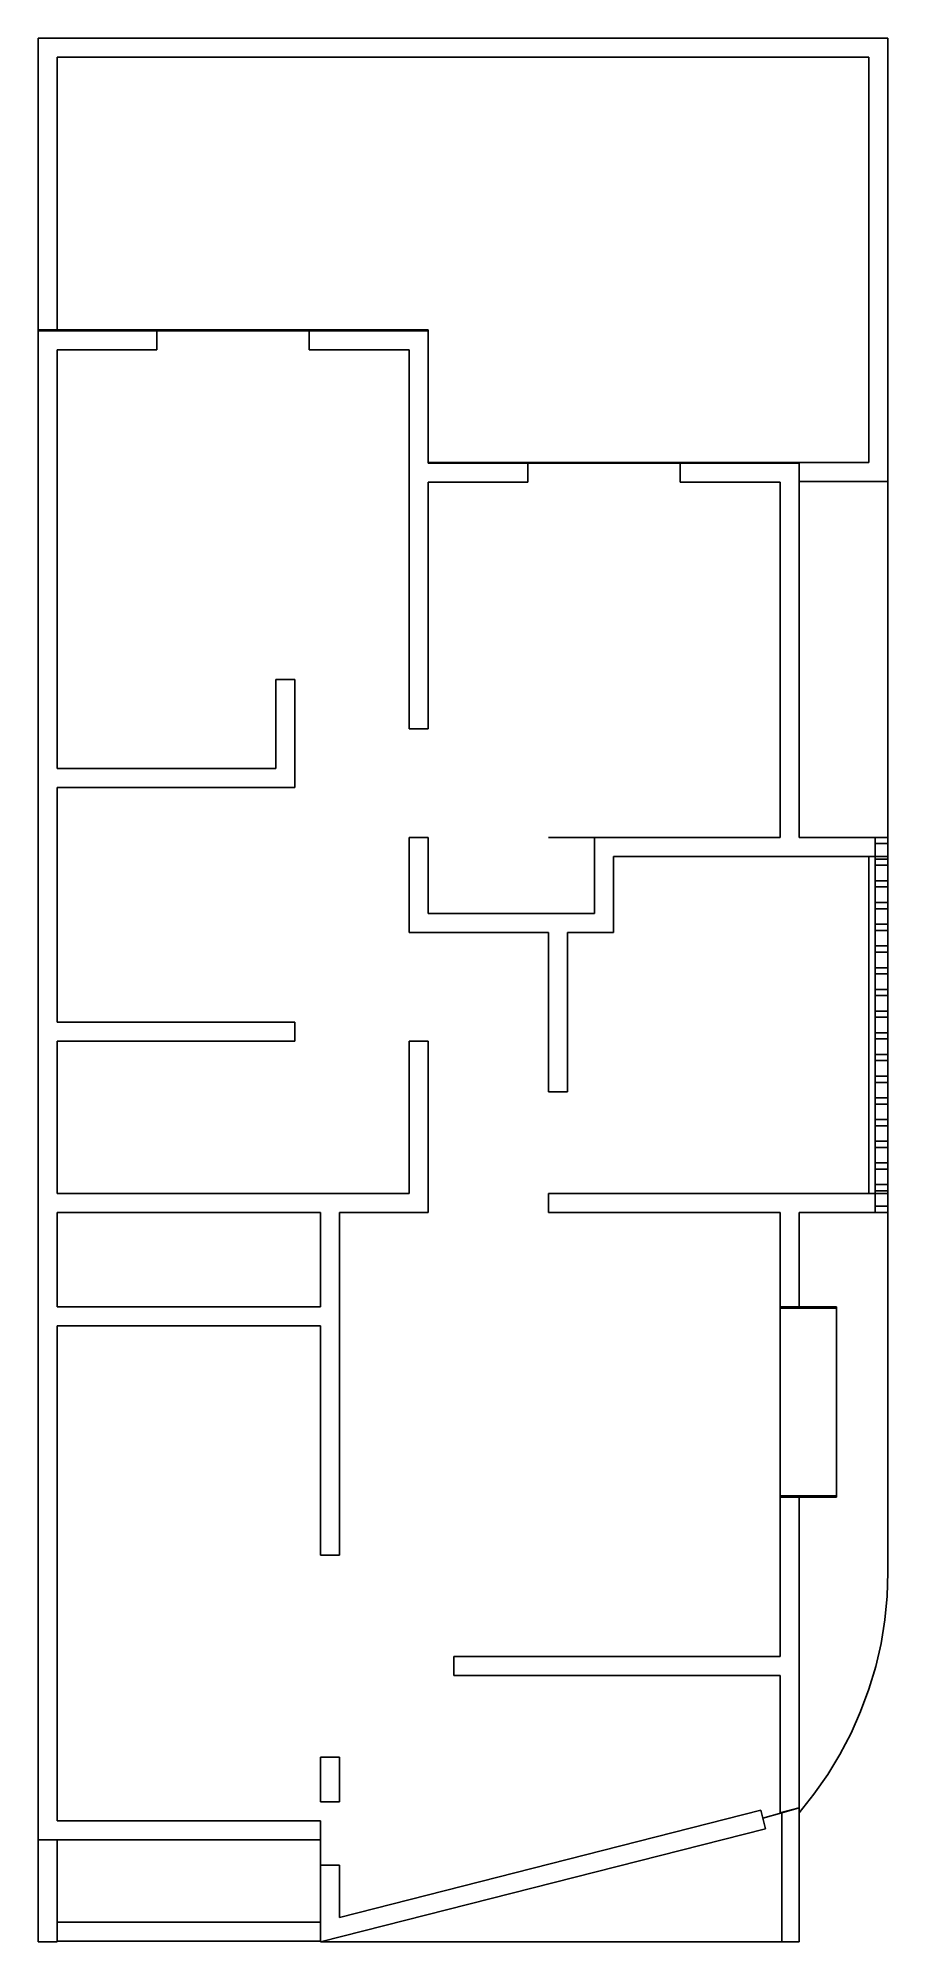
# Model space of a CAD drawing. Header units: metres. Extents: x -3.4 to 3.4, y -7.5 to 7.5.
import ezdxf

# ---------------------------------------------------------------- set-up
doc = ezdxf.new("R2010")
doc.units = ezdxf.units.M
doc.linetypes.add('DASHED', pattern=[19.05, 12.7, -6.35])
doc.layers.add('SectionCutEdges', color=7, linetype='Continuous')

msp = doc.modelspace()

# ---------------------------------------------------------------- linework, layer by layer
for p, q in [((-3.35, 5.204), (-3.35, 7.504)), ((-3.35, 7.504), (3.35, 7.504)), ((3.35, 4.009), (3.35, 7.504)), ((-3.2, 7.354), (-3.2, 5.204)), ((3.2, 7.354), (-3.2, 7.354)), ((-3.2, 5.204), (-3.2, 7.354)), ((-3.2, 7.354), (3.2, 7.354)), ((3.2, 7.354), (3.2, 4.159)), ((3.35, 4.009), (3.35, 7.504)), ((-3.2, 5.204), (-3.35, 5.204)), ((-3.35, 5.197), (-3.35, 5.204)), ((-3.35, 5.204), (-3.35, -1.672)), ((-3.2, 5.204), (-2.575, 5.204)), ((-2.575, 5.204), (-2.575, 5.197)), ((-2.575, 5.204), (-1.225, 5.204)), ((-1.215, 5.197), (-2.413, 5.197)), ((-1.225, 5.204), (-1.215, 5.204)), ((-1.225, 5.204), (-1.225, 5.197)), ((-1.215, 5.204), (-1.215, 5.197)), ((-0.275, 5.204), (-1.215, 5.204)), ((-1.213, 5.197), (-1.215, 5.197)), ((-0.275, 5.197), (-0.275, 5.204)), ((-0.275, 4.159), (-0.025, 4.159)), ((-0.025, 4.159), (-0.025, 4.152)), ((-0.025, 4.159), (2.25, 4.159)), ((0.512, 4.152), (1.712, 4.152)), ((2.25, 4.159), (2.25, 4.152)), ((2.65, 4.159), (2.25, 4.159)), ((2.25, 4.159), (2.25, 4.152)), ((3.2, 4.159), (2.65, 4.159)), ((2.65, 4.159), (2.65, 4.152)), ((3.2, 4.159), (2.65, 4.159)), ((2.65, 4.009), (3.35, 4.009)), ((2.65, 1.202), (2.65, 4.009)), ((2.65, 4.009), (3.35, 4.009)), ((2.5, 1.202), (0.675, 1.202)), ((3.2, 1.052), (3.2, -1.604)), ((3.25, 1.031), (3.25, 1.052)), ((3.35, 1.052), (3.25, 1.052)), ((3.25, 0.86), (3.25, 0.983)), ((3.25, 0.689), (3.25, 0.812)), ((3.25, 0.518), (3.25, 0.641)), ((3.25, 0.347), (3.25, 0.47)), ((3.25, 0.176), (3.25, 0.299)), ((3.25, 0.005), (3.25, 0.128)), ((3.25, -0.166), (3.25, -0.044)), ((3.25, -0.337), (3.25, -0.215)), ((3.25, -0.508), (3.25, -0.386)), ((3.25, -0.679), (3.25, -0.557)), ((3.25, -0.85), (3.25, -0.728)), ((3.25, -1.021), (3.25, -0.899)), ((3.25, -1.192), (3.25, -1.07)), ((3.25, -1.363), (3.25, -1.241)), ((3.25, -1.534), (3.25, -1.412)), ((3.25, -1.604), (3.25, -1.583)), ((3.35, -1.604), (3.25, -1.604)), ((-3.35, -1.672), (-3.35, -7.497)), ((0.675, -1.754), (2.5, -1.754)), ((2.65, -2.491), (2.65, -1.754)), ((2.5, -3.988), (2.5, -2.508)), ((2.945, -3.988), (2.945, -2.508)), ((-3.35, -6.198), (-3.35, -7.504)), ((2.363, -6.528), (2.514, -6.486)), ((-3.35, -7.504), (-3.35, -6.698)), ((-3.2, -6.698), (-3.2, -7.497)), ((-1.123, -6.698), (-1.123, -6.898)), ((-1.123, -7.348), (-3.2, -7.347)), ((-3.2, -7.504), (-3.35, -7.504)), ((-3.2, -7.497), (-1.123, -7.497)), ((-3.2, -7.497), (-3.2, -7.504)), ((-1.123, -7.497), (-3.2, -7.497)), ((-1.123, -7.504), (2.514, -7.504))]:
    msp.add_line(p, q)
at = {"linetype": 'DASHED'}
for p, q in [((3.35, -4.591), (3.35, 4.009)), ((3.344, -4.778), (3.35, -4.591)), ((3.326, -4.965), (3.344, -4.778)), ((3.296, -5.15), (3.326, -4.965)), ((3.254, -5.333), (3.296, -5.15)), ((3.2, -5.512), (3.254, -5.333)), ((3.135, -5.688), (3.2, -5.512)), ((3.059, -5.859), (3.135, -5.688)), ((2.972, -6.025), (3.059, -5.859)), ((2.875, -6.185), (2.972, -6.025)), ((2.767, -6.339), (2.875, -6.185)), ((2.65, -6.485), (2.767, -6.339))]:
    msp.add_line(p, q, dxfattribs=at)
at = {"layer": 'SectionCutEdges'}
for p, q in [((-3.35, 5.197), (-3.35, -6.698)), ((-2.575, 5.197), (-3.35, 5.197)), ((-2.413, 5.197), (-2.575, 5.197)), ((-2.413, 5.047), (-2.413, 5.197)), ((-1.213, 5.197), (-1.213, 5.047)), ((-0.275, 5.197), (-1.213, 5.197)), ((-0.275, 4.159), (-0.275, 5.197)), ((-3.2, 1.747), (-3.2, 5.047)), ((-3.2, 5.047), (-2.413, 5.047)), ((-1.213, 5.047), (-0.425, 5.047)), ((-0.425, 5.047), (-0.425, 2.059)), ((-0.275, 4.152), (-0.275, 4.159)), ((-0.025, 4.152), (-0.275, 4.152)), ((0.512, 4.152), (-0.025, 4.152)), ((0.512, 4.002), (0.512, 4.152)), ((1.712, 4.152), (1.712, 4.002)), ((2.25, 4.152), (1.712, 4.152)), ((2.65, 4.152), (2.25, 4.152)), ((2.65, 4.009), (2.65, 4.152)), ((-0.275, 2.059), (-0.275, 4.002)), ((-0.275, 4.002), (0.512, 4.002)), ((1.712, 4.002), (2.5, 4.002)), ((2.5, 4.002), (2.5, 1.202)), ((2.65, 1.202), (2.65, 4.009)), ((-1.325, 2.447), (-1.475, 2.447)), ((-1.475, 2.447), (-1.475, 1.747)), ((-1.325, 1.597), (-1.325, 2.447)), ((-0.425, 2.059), (-0.275, 2.059)), ((-1.475, 1.747), (-3.2, 1.747)), ((-3.2, -0.254), (-3.2, 1.597)), ((-3.2, 1.597), (-1.325, 1.597)), ((-0.275, 1.202), (-0.425, 1.202)), ((-0.425, 1.202), (-0.425, 0.452)), ((-0.275, 0.602), (-0.275, 1.202)), ((1.037, 1.202), (1.037, 0.602)), ((2.5, 1.202), (1.037, 1.202)), ((3.25, 1.202), (2.65, 1.202)), ((3.35, 1.202), (3.25, 1.202)), ((3.25, 1.202), (3.25, 1.154)), ((3.35, 1.154), (3.35, 1.202)), ((1.187, 1.052), (3.2, 1.052)), ((1.187, 0.452), (1.187, 1.052)), ((3.2, 1.052), (3.25, 1.052)), ((3.25, 1.154), (3.35, 1.154)), ((3.25, 1.052), (3.25, 1.154)), ((3.35, 1.031), (3.25, 1.031)), ((3.25, 1.031), (3.25, 0.983)), ((3.25, 0.983), (3.35, 0.983)), ((3.35, 0.983), (3.35, 1.031)), ((3.35, 0.86), (3.25, 0.86)), ((3.25, 0.86), (3.25, 0.812)), ((3.25, 0.812), (3.35, 0.812)), ((3.35, 0.812), (3.35, 0.86)), ((1.037, 0.602), (-0.275, 0.602)), ((3.35, 0.689), (3.25, 0.689)), ((3.25, 0.689), (3.25, 0.641)), ((3.25, 0.641), (3.35, 0.641)), ((3.35, 0.641), (3.35, 0.689)), ((-0.425, 0.452), (0.675, 0.452)), ((0.675, 0.452), (0.675, -0.804)), ((0.825, -0.804), (0.825, 0.452)), ((0.825, 0.452), (1.187, 0.452)), ((3.35, 0.518), (3.25, 0.518)), ((3.25, 0.518), (3.25, 0.47)), ((3.25, 0.47), (3.35, 0.47)), ((3.35, 0.47), (3.35, 0.518)), ((3.35, 0.347), (3.25, 0.347)), ((3.25, 0.347), (3.25, 0.299)), ((3.35, 0.299), (3.35, 0.347)), ((3.25, 0.299), (3.35, 0.299)), ((3.35, 0.176), (3.25, 0.176)), ((3.25, 0.176), (3.25, 0.128)), ((3.35, 0.128), (3.35, 0.176)), ((3.25, 0.128), (3.35, 0.128)), ((3.35, 0.005), (3.25, 0.005)), ((3.25, 0.005), (3.25, -0.044)), ((3.35, -0.044), (3.35, 0.005)), ((3.25, -0.044), (3.35, -0.044)), ((-1.325, -0.254), (-3.2, -0.254)), ((-1.325, -0.404), (-1.325, -0.254)), ((3.35, -0.166), (3.25, -0.166)), ((3.25, -0.166), (3.25, -0.215)), ((3.25, -0.215), (3.35, -0.215)), ((3.35, -0.215), (3.35, -0.166)), ((-3.2, -0.404), (-1.325, -0.404)), ((-3.2, -1.604), (-3.2, -0.404)), ((-0.275, -0.404), (-0.425, -0.404)), ((-0.425, -0.404), (-0.425, -1.604)), ((-0.275, -1.754), (-0.275, -0.404)), ((3.35, -0.337), (3.25, -0.337)), ((3.25, -0.337), (3.25, -0.386)), ((3.25, -0.386), (3.35, -0.386)), ((3.35, -0.386), (3.35, -0.337)), ((3.35, -0.508), (3.25, -0.508)), ((3.25, -0.508), (3.25, -0.557)), ((3.25, -0.557), (3.35, -0.557)), ((3.35, -0.557), (3.35, -0.508)), ((3.35, -0.679), (3.25, -0.679)), ((3.25, -0.679), (3.25, -0.728)), ((3.25, -0.728), (3.35, -0.728)), ((3.35, -0.728), (3.35, -0.679)), ((0.675, -0.804), (0.825, -0.804)), ((3.35, -0.85), (3.25, -0.85)), ((3.25, -0.85), (3.25, -0.899)), ((3.25, -0.899), (3.35, -0.899)), ((3.35, -0.899), (3.35, -0.85)), ((3.35, -1.021), (3.25, -1.021)), ((3.25, -1.021), (3.25, -1.07)), ((3.35, -1.07), (3.35, -1.021)), ((3.25, -1.07), (3.35, -1.07)), ((3.35, -1.192), (3.25, -1.192)), ((3.25, -1.192), (3.25, -1.241)), ((3.35, -1.241), (3.35, -1.192)), ((3.25, -1.241), (3.35, -1.241)), ((3.35, -1.363), (3.25, -1.363)), ((3.25, -1.363), (3.25, -1.412)), ((3.25, -1.412), (3.35, -1.412)), ((3.35, -1.412), (3.35, -1.363)), ((-0.425, -1.604), (-3.2, -1.604)), ((0.675, -1.604), (0.675, -1.754)), ((0.675, -1.604), (3.25, -1.604)), ((3.35, -1.534), (3.25, -1.534)), ((3.25, -1.534), (3.25, -1.583)), ((3.25, -1.583), (3.35, -1.583)), ((3.25, -1.705), (3.25, -1.604)), ((3.35, -1.583), (3.35, -1.534)), ((-3.2, -2.498), (-3.2, -1.754)), ((-3.2, -1.754), (-1.123, -1.754)), ((-1.123, -1.754), (-1.123, -2.498)), ((-0.973, -4.454), (-0.973, -1.754)), ((-0.973, -1.754), (-0.275, -1.754)), ((0.675, -1.754), (2.5, -1.754)), ((2.5, -1.754), (2.5, -2.498)), ((2.65, -2.498), (2.65, -1.754)), ((2.65, -1.754), (3.25, -1.754)), ((3.35, -1.705), (3.25, -1.705)), ((3.25, -1.705), (3.25, -1.754)), ((3.25, -1.754), (3.35, -1.754)), ((3.35, -1.754), (3.35, -1.705)), ((-1.123, -2.498), (-3.2, -2.498)), ((2.5, -2.498), (2.5, -2.508)), ((2.5, -2.498), (2.65, -2.498)), ((2.5, -2.508), (2.945, -2.508)), ((2.945, -2.498), (2.65, -2.498)), ((2.945, -2.508), (2.945, -2.498)), ((-3.2, -6.548), (-3.2, -2.648)), ((-3.2, -2.648), (-1.123, -2.648)), ((-1.123, -2.648), (-1.123, -4.454)), ((2.945, -3.988), (2.5, -3.988)), ((2.5, -3.988), (2.5, -3.998)), ((2.5, -3.998), (2.5, -5.254)), ((2.65, -3.998), (2.5, -3.998)), ((2.65, -3.998), (2.945, -3.998)), ((2.65, -6.447), (2.65, -3.998)), ((2.945, -3.998), (2.945, -3.988)), ((-1.123, -4.454), (-0.973, -4.454)), ((-0.073, -5.254), (-0.073, -5.404)), ((2.5, -5.254), (-0.073, -5.254)), ((-0.073, -5.404), (2.5, -5.404)), ((2.5, -5.404), (2.5, -6.486)), ((-0.973, -6.048), (-1.123, -6.048)), ((-1.123, -6.048), (-1.123, -6.398)), ((-0.973, -6.398), (-0.973, -6.048)), ((-1.123, -6.398), (-0.973, -6.398)), ((2.5, -6.486), (2.65, -6.447)), ((2.65, -6.447), (2.514, -6.486)), ((2.65, -7.504), (2.65, -6.447)), ((-1.123, -6.548), (-3.2, -6.548)), ((-1.123, -6.698), (-1.123, -6.548)), ((2.347, -6.465), (-0.973, -7.311)), ((2.363, -6.528), (2.347, -6.465)), ((2.384, -6.611), (2.363, -6.528)), ((2.514, -6.486), (2.514, -7.504)), ((-3.35, -6.698), (-3.2, -6.698)), ((-3.2, -6.698), (-1.123, -6.698)), ((-1.123, -7.504), (2.384, -6.611)), ((-0.973, -6.898), (-1.123, -6.898)), ((-1.123, -6.898), (-1.123, -7.497)), ((-0.973, -7.311), (-0.973, -6.898)), ((-1.123, -7.497), (-1.123, -7.504)), ((2.514, -7.504), (2.65, -7.504))]:
    msp.add_line(p, q, dxfattribs=at)

doc.saveas('drawing.dxf')
